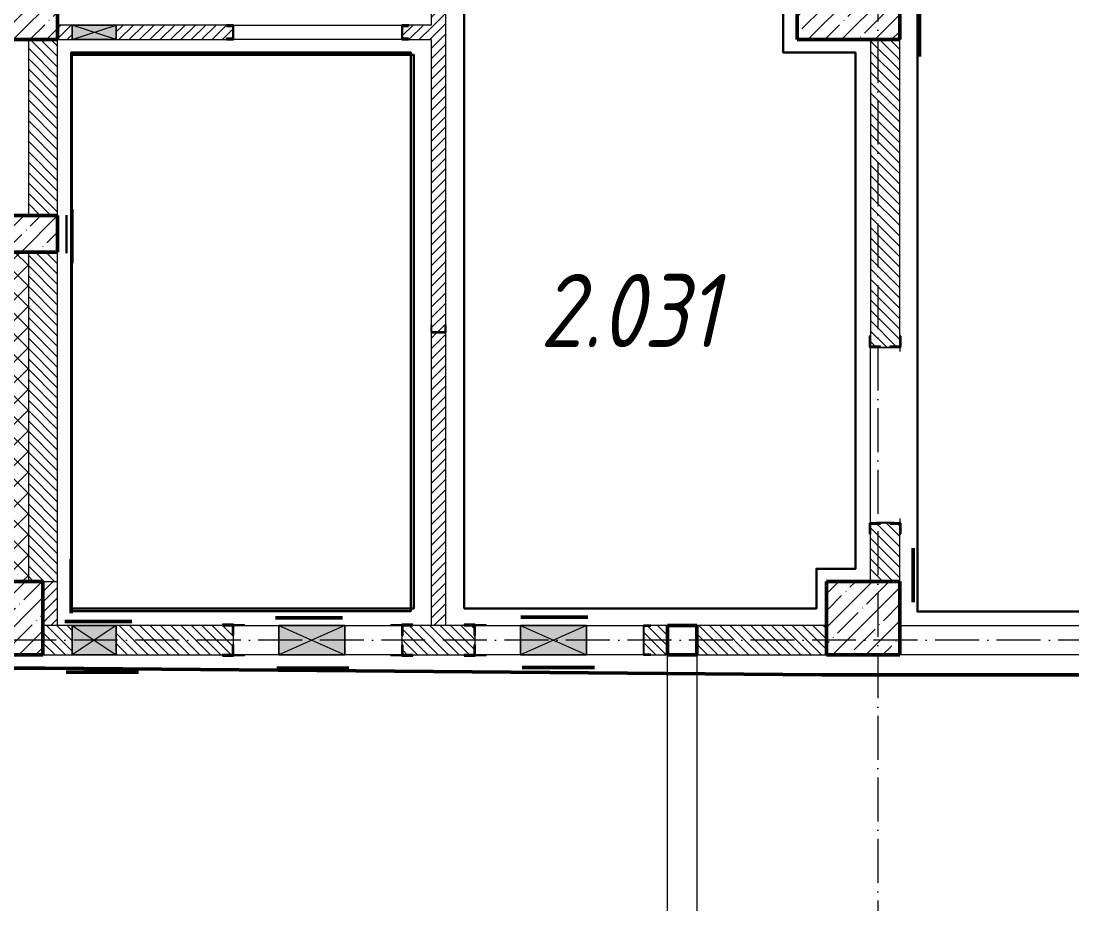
# Model space of a CAD drawing. Header units: millimetres. Extents: x -213536 to 1564669, y -45299 to 942238.
# Drawn here: x 627533 to 634708, y 625024 to 631052 of the extents above; entities that cross this region are included whole.
import ezdxf

# ---------------------------------------------------------------- set-up
doc = ezdxf.new("R2010")
doc.units = ezdxf.units.MM
doc.linetypes.add('50_200_ШТРИХ_1Т_ш5_п1_п1_', pattern=[700, 500, -100, 0, -100])
for name, color, linetype, lineweight in [('3.1) ЖБ окна 1.2 м', 102, 'Continuous', 30), ('8.1)', 2, 'Continuous', 50), ('8.2)', 3, 'Continuous', 50), ('8.3)', 5, 'Continuous', 50), ('8.4)', 6, 'Continuous', 50), ('A-DETL-GENF-OTLN', 7, 'Continuous', 9), ('A-GENM-____-MCUT', 7, 'Continuous', 25), ('A-GENM-____-OTLN', 7, 'Continuous', 9), ('A-GENM-____-OTLN-1', 7, 'Continuous', 25), ('A-GLAZ-____-OTLN', 7, 'Continuous', 9), ('A-WALL-____-MCUT', 7, 'Continuous', 13), ('A-WALL-____-MCUT-2', 7, 'Continuous', 50), ('A-WALL-____-PATT-1', 7, 'Continuous', 9), ('A-WALL-FNSH-MCUT-1', 7, 'Continuous', 9), ('I-WALL-____-OTLN', 7, 'Continuous', 9), ('S-COLS-____-MCUT', 7, 'Continuous', 50), ('S-COLS-____-OTLN', 7, 'Continuous', 9), ('S-GRID-____-OTLN-1', 7, '50_200_ШТРИХ_1Т_ш5_п1_п1_', 9), ('Марки помещений', 7, 'Continuous', 9)]:
    doc.layers.add(name, color=color, linetype=linetype, lineweight=lineweight)
doc.styles.add('ISOCPEUR_I_2', font='isocpeui.ttf', dxfattribs={"width": 0.85, "height": 2.3})
pattern_1 = [(45, (544282.637, 571544.04), (-35.35534, 35.35534), [])]
pattern_2 = [(135, (544282.637, 571544.04), (-35.35534, -35.35534), [])]

# ---------------------------------------------------------------- blocks, each defined once
blk = doc.blocks.new('BSC_Колонна _Прямоугольная - 500х500-V37-АР1_План отверстий 2 этажа в осях 1-64_Ю-ЯЯ')
at = {"layer": 'S-COLS-____-OTLN'}
h = blk.add_hatch(dxfattribs=at)
h.set_pattern_fill('FP_47', color=256, style=0, pattern_type=2)
h.set_pattern_definition([(45, (-83150, -55431.04), (-114.04925, 114.04925), []), (45, (-83035.95, -55431.04), (-114.04925, 114.04925), [201.613, -40.323, 3.353, -36.97])])
h.paths.add_polyline_path([(-250, -250), (250, -250), (250, 250), (-250, 250)], flags=0)
at = {"layer": 'S-COLS-____-MCUT'}
for p, q in [((250, 250), (-250, 250)), ((-250, 250), (-250, -250)), ((250, -250), (250, 250)), ((-250, -250), (250, -250))]:
    blk.add_line(p, q, dxfattribs=at)
blk = doc.blocks.new('BSC_Колонна _Прямоугольная - 500х500-V95-АР1_План отверстий 2 этажа в осях 1-64_Ю-ЯЯ')
at = {"layer": 'S-COLS-____-OTLN'}
h = blk.add_hatch(dxfattribs=at)
h.set_pattern_fill('FP_108', color=256, style=0, pattern_type=2)
h.set_pattern_definition([(315, (-55431.04, 89000), (114.04925, 114.04925), []), (315, (-55431.04, 88885.95), (114.04925, 114.04925), [201.613, -40.323, 3.353, -36.97])])
h.paths.add_polyline_path([(-250, 250), (-250, -250), (250, -250), (250, 250)], flags=0)
at = {"layer": 'S-COLS-____-MCUT'}
for p, q in [((250, 250), (-250, 250)), ((-250, 250), (-250, -250)), ((250, -250), (250, 250)), ((-250, -250), (250, -250))]:
    blk.add_line(p, q, dxfattribs=at)
blk = doc.blocks.new('BSC_Колонна _Прямоугольная - 500х700-V127-АР1_План отверстий 2 этажа в осях 1-64_Ю-ЯЯ')
at = {"layer": 'S-COLS-____-OTLN'}
h = blk.add_hatch(dxfattribs=at)
h.set_pattern_fill('FP_140', color=256, style=0, pattern_type=2)
h.set_pattern_definition([(315, (-59631.04, 83150), (114.04925, 114.04925), []), (315, (-59631.04, 83035.95), (114.04925, 114.04925), [201.613, -40.323, 3.353, -36.97])])
h.paths.add_polyline_path([(-250, 350), (-250, -350), (250, -350), (250, 350)], flags=0)
at = {"layer": 'S-COLS-____-MCUT'}
for p, q in [((250, 350), (-250, 350)), ((-250, 350), (-250, -350)), ((250, -350), (250, 350)), ((-250, -350), (250, -350))]:
    blk.add_line(p, q, dxfattribs=at)
blk = doc.blocks.new('BSC_Колонна _Прямоугольная - 500х700-V128-АР1_План отверстий 2 этажа в осях 1-64_Ю-ЯЯ')
at = {"layer": 'S-COLS-____-OTLN'}
h = blk.add_hatch(dxfattribs=at)
h.set_pattern_fill('FP_141', color=256, style=0, pattern_type=2)
h.set_pattern_definition([(315, (-59631.04, 88900), (114.04925, 114.04925), []), (315, (-59631.04, 88785.95), (114.04925, 114.04925), [201.613, -40.323, 3.353, -36.97])])
h.paths.add_polyline_path([(-250, 350), (-250, -350), (250, -350), (250, 350)], flags=0)
at = {"layer": 'S-COLS-____-MCUT'}
for p, q in [((250, 350), (-250, 350)), ((-250, 350), (-250, -350)), ((250, -350), (250, 350)), ((-250, -350), (250, -350))]:
    blk.add_line(p, q, dxfattribs=at)
blk = doc.blocks.new('154_Стойка_СКБ_Швеллер - СМ-2180_100-28278414-АР1_План отверстий 2 этажа в осях 1-64_Ю-ЯЯ')
at = {"layer": 'A-GENM-____-MCUT'}
for p, q in [((171, 50), (125, 50)), ((125, 50), (125, -50)), ((129.5, 42.4), (171, 42.4)), ((129.5, -42.4), (129.5, 42.4)), ((171, 42.4), (171, 50)), ((125, -50), (171, -50)), ((171, -42.4), (129.5, -42.4)), ((171, -50), (171, -42.4))]:
    blk.add_line(p, q, dxfattribs=at)
blk = doc.blocks.new('154_Фахверк_СКБ_Швеллер - Тип_100_3960-28331862-АР1_План отверстий 2 этажа в осях 1-64_Ю-ЯЯ')
at = {"layer": 'A-GENM-____-MCUT'}
for p, q in [((175, 50), (125, 50)), ((125, 50), (125, -50)), ((128, 47), (175, 47)), ((128, -47), (128, 47)), ((175, 47), (175, 50)), ((125, -50), (175, -50)), ((175, -47), (128, -47)), ((175, -50), (175, -47))]:
    blk.add_line(p, q, dxfattribs=at)
blk = doc.blocks.new('154_Стойка_СКБ_Уголок - СМ-2180_200-28268025-АР1_План отверстий 2 этажа в осях 1-64_Ю-ЯЯ')
at = {"layer": 'A-GENM-____-MCUT'}
for p, q in [((125, 156), (125, 81)), ((200, 156), (125, 156)), ((131, 81), (131, 150)), ((131, 150), (200, 150)), ((200, 150), (200, 156)), ((125, 81), (131, 81)), ((131, 19), (125, 19)), ((125, 19), (125, -56)), ((131, -50), (131, 19)), ((125, -56), (200, -56)), ((200, -50), (131, -50)), ((200, -56), (200, -50))]:
    blk.add_line(p, q, dxfattribs=at)
blk = doc.blocks.new('Стойка_Влож_Уголок_Опорный - Уголок-28213941-АР1_План отверстий 2 этажа в осях 1-64_Ю-ЯЯ')
at = {"layer": 'A-GENM-____-OTLN'}
for p, q in [((-212, -6), (-212, 0)), ((0, 0), (0, -6)), ((-212, -75), (-212, -6)), ((-212, -6), (-206, -6)), ((-6, -6), (0, -6)), ((0, -6), (0, -75)), ((-212, -75), (-206, -75)), ((-6, -75), (0, -75))]:
    blk.add_line(p, q, dxfattribs=at)
blk = doc.blocks.new('154_Фахверк_СКБ_Швеллер - Тип_100_3550_1-35210908-АР1_План отверстий 2 этажа в осях 1-64_Ю-ЯЯ')
at = {"layer": 'A-GENM-____-MCUT'}
for p, q in [((175, 100), (125, 100)), ((125, 100), (125, -100)), ((128, 97), (175, 97)), ((128, -97), (128, 97)), ((175, 97), (175, 100)), ((125, -100), (175, -100)), ((175, -97), (128, -97)), ((175, -100), (175, -97))]:
    blk.add_line(p, q, dxfattribs=at)
blk = doc.blocks.new('АР_Перемычка - АР_Перемычка-28437008-АР1_План отверстий 2 этажа в осях 1-64_Ю-ЯЯ')
at = {"layer": 'A-GENM-____-OTLN'}
blk.add_line((-250, -100), (-243, -100), dxfattribs=at)
blk = doc.blocks.new('154_Стойка_СКБ_Уголок - СМ-2880_200-28437237-АР1_План отверстий 2 этажа в осях 1-64_Ю-ЯЯ')
at = {"layer": 'A-GENM-____-MCUT'}
for p, q in [((125, 156), (125, 81)), ((200, 156), (125, 156)), ((131, 81), (131, 150)), ((131, 150), (200, 150)), ((200, 150), (200, 156)), ((125, 81), (131, 81)), ((131, 19), (125, 19)), ((125, 19), (125, -56)), ((131, -50), (131, 19)), ((125, -56), (200, -56)), ((200, -50), (131, -50)), ((200, -56), (200, -50))]:
    blk.add_line(p, q, dxfattribs=at)
blk = doc.blocks.new('Стойка_Влож_Полоса боковая - Полоса-V150-АР1_План отверстий 2 этажа в осях 1-64_Ю-ЯЯ')
at = {"layer": 'A-GENM-____-OTLN'}
for p, q in [((-5, 60), (0, 60)), ((-5, -60), (-5, 60)), ((0, 31), (0, -31)), ((0, -60), (-5, -60))]:
    blk.add_line(p, q, dxfattribs=at)
blk = doc.blocks.new('BSC_Колонна _Прямоугольная1 - 200х200 _металл_-35205626-АР1_План отверстий 2 этажа в осях 1-64_Ю-ЯЯ')
at = {"layer": 'S-COLS-____-MCUT'}
for p, q in [((100, 100), (-100, 100)), ((-100, 100), (-100, -100)), ((100, -100), (100, 100)), ((-100, -100), (100, -100))]:
    blk.add_line(p, q, dxfattribs=at)
blk = doc.blocks.new('AR_Отверстие прямоугольное _в стене__БезПР - AR_Отверстие прямоугольное _в стене__БезПР-36789171-АР1_План отверстий 2 этажа в осях 1-64_Ю-ЯЯ')
at = {"layer": 'A-GLAZ-____-OTLN'}
blk.add_hatch(color=256, dxfattribs=at).paths.add_polyline_path([(150, -100), (150, 100), (-150, 100), (-150, -100)], flags=0)
at = {"layer": 'A-DETL-GENF-OTLN'}
for p, q in [((-150, -100), (-150, 100)), ((-150, 100), (150, 100)), ((150, 100), (-150, -100)), ((-150, 100), (150, -100)), ((150, 100), (-150, 100)), ((-150, 100), (-150, -100)), ((150, 100), (150, -100)), ((150, -100), (150, 100)), ((150, -100), (-150, -100)), ((-150, -100), (150, -100))]:
    blk.add_line(p, q, dxfattribs=at)
at = {"layer": 'A-GLAZ-____-OTLN'}
blk.add_line((150, 100), (-150, 100), dxfattribs=at)
blk = doc.blocks.new('AR_Отверстие прямоугольное _в стене__БезПР - AR_Отверстие прямоугольное _в стене__БезПР-36427836-АР1_План отверстий 2 этажа в осях 1-64_Ю-ЯЯ')
at = {"layer": 'A-GLAZ-____-OTLN'}
blk.add_hatch(color=256, dxfattribs=at).paths.add_polyline_path([(150, 50), (-150, 50), (-150, -50), (150, -50)], flags=0)
at = {"layer": 'A-DETL-GENF-OTLN'}
for p, q in [((-150, -50), (-150, 50)), ((-150, 50), (150, 50)), ((150, 50), (-150, -50)), ((-150, 50), (150, -50)), ((150, 50), (-150, 50)), ((-150, 50), (-150, -50)), ((150, 50), (150, -50)), ((150, -50), (150, 50)), ((150, -50), (-150, -50)), ((-150, -50), (150, -50))]:
    blk.add_line(p, q, dxfattribs=at)
at = {"layer": 'A-GLAZ-____-OTLN'}
blk.add_line((150, 50), (-150, 50), dxfattribs=at)
blk = doc.blocks.new('AR_Отверстие прямоугольное _в стене_ - AR_Отверстие прямоугольное _в стене__ОВ-36827602-АР1_План отверстий 2 этажа в осях 1-64_Ю-ЯЯ')
at = {"layer": 'A-GLAZ-____-OTLN'}
blk.add_hatch(color=256, dxfattribs=at).paths.add_polyline_path([(225, -100), (225, 100), (-225, 100), (-225, -100)], flags=0)
at = {"layer": 'A-DETL-GENF-OTLN'}
for p, q in [((-225, -100), (-225, 100)), ((-225, 100), (225, 100)), ((225, 100), (-225, -100)), ((-225, 100), (225, -100)), ((225, 100), (-225, 100)), ((-225, 100), (-225, -100)), ((225, 100), (225, -100)), ((225, -100), (225, 100)), ((225, -100), (-225, -100)), ((-225, -100), (225, -100))]:
    blk.add_line(p, q, dxfattribs=at)
blk = doc.blocks.new('2этаж')
at = {"layer": 'S-GRID-____-OTLN-1', "color": 251, "ltscale": 0.6, "true_color": 0x636466}
for p, q in [((73508.3, 549908.8), (73508.3, 498997)), ((88482.7, 514297), (-20260.4, 514297))]:
    blk.add_line(p, q, dxfattribs=at)

msp = doc.modelspace()

# ---------------------------------------------------------------- hatches: boundary and pattern name
at = {"layer": 'A-WALL-____-PATT-1'}
h = msp.add_hatch(dxfattribs=at)
h.set_pattern_fill('FP_5', color=256, style=0, pattern_type=2)
h.set_pattern_definition(pattern_1)
h.paths.add_polyline_path([(630432.6, 626925.1), (630432.6, 628925.1), (630332.6, 628925.1), (630332.6, 626925.1)], flags=0)
h.paths.add_polyline_path([(630335.6, 628928.1), (630429.6, 628928.1), (630429.6, 628975.1), (630432.6, 628975.1), (630432.6, 632645.1), (630332.6, 632645.1), (630332.6, 628975.1), (630335.6, 628975.1)], flags=0)
h.paths.add_polyline_path([(630389.1, 632905.1), (630432.6, 632905.1), (630432.6, 633125.1), (630332.6, 633125.1), (630332.6, 632905.1), (630335.6, 632905.1)], flags=0)
h.paths.add_polyline_path([(630382.5, 633128.1), (630429.6, 633128.1), (630429.6, 633175.1), (630432.6, 633175.1), (630432.6, 634825.1), (630332.6, 634825.1), (630332.6, 633175.1), (630335.6, 633175.1), (630335.6, 633128.1)], flags=0)
h = msp.add_hatch(dxfattribs=at)
h.set_pattern_fill('FP_5', color=256, style=0, pattern_type=2)
h.set_pattern_definition(pattern_1)
h.paths.add_polyline_path([(630178.6, 630925.1), (630332.6, 630925.1), (630332.6, 631025.1), (630178.6, 631025.1), (630178.6, 631017.5), (630137.1, 631017.5), (630137.1, 630932.7), (630178.6, 630932.7)], flags=0)
h.paths.add_polyline_path([(628182.6, 630925.1), (628936.6, 630925.1), (628936.6, 630932.7), (628978.1, 630932.7), (628978.1, 631017.5), (628936.6, 631017.5), (628936.6, 631025.1), (628182.6, 631025.1), (628182.6, 630932.7)], flags=0)
h.paths.add_polyline_path([(627882.6, 630925.1), (627882.6, 631025.1), (627782.6, 631025.1), (627782.6, 630925.1)], flags=0)
h = msp.add_hatch(dxfattribs=at)
h.set_pattern_fill('FP_6', color=256, style=0, pattern_type=2)
h.set_pattern_definition(pattern_2)
h.paths.add_polyline_path([(627782.6, 629725.1), (627782.6, 630925.1), (627582.6, 630925.1), (627582.6, 629725.1)], flags=0)
h = msp.add_hatch(dxfattribs=at)
h.set_pattern_fill('FP_6', color=256, style=0, pattern_type=2)
h.set_pattern_definition(pattern_2)
h.paths.add_polyline_path([(633372.6, 627225.1), (633532.6, 627225.1), (633532.6, 627619.1), (633463.6, 627619.1), (633463.6, 627625.1), (633401.6, 627625.1), (633401.6, 627619.1), (633332.6, 627619.1), (633332.6, 627225.1)], flags=0)
h.paths.add_polyline_path([(633401.6, 628825.1), (633463.6, 628825.1), (633463.6, 628831.1), (633532.6, 628831.1), (633532.6, 630925.1), (633332.6, 630925.1), (633332.6, 628831.1), (633401.6, 628831.1)], flags=0)
h = msp.add_hatch(dxfattribs=at)
h.set_pattern_fill('FP_13', color=256, style=0, pattern_type=2)
h.set_pattern_definition([(45, (544282.64, 571544.04), (-114.04925, 114.04925), []), (45, (544396.69, 571544.04), (-114.04925, 114.04925), [201.612, -40.322, 3.353, -36.97])])
h.paths.add_polyline_path([(627782.6, 629475.1), (627782.6, 629725.1), (625882.6, 629725.1), (625882.6, 629475.1), (627340, 629475.1)], flags=0)
h = msp.add_hatch(dxfattribs=at)
h.set_pattern_fill('FP_1', color=256, style=0, pattern_type=2)
h.set_pattern_definition([(45, (544282.64, 571544.04), (-70.71068, 70.71068), []), (135, (544282.64, 571544.04), (-70.71068, -70.71068), [])])
h.paths.add_polyline_path([(627432.6, 627225.1), (627582.6, 627225.1), (627582.6, 629475.1), (627432.6, 629475.1), (627432.6, 627375.1)], flags=0)
h = msp.add_hatch(dxfattribs=at)
h.set_pattern_fill('FP_6', color=256, style=0, pattern_type=2)
h.set_pattern_definition(pattern_2)
h.paths.add_polyline_path([(627782.6, 627225.1), (627782.6, 629475.1), (627582.6, 629475.1), (627582.6, 627225.1), (627682.6, 627225.1)], flags=0)
h = msp.add_hatch(dxfattribs=at)
h.set_pattern_fill('FP_5', color=256, style=0, pattern_type=2)
h.set_pattern_definition(pattern_1)
h.paths.add_polyline_path([(627782.6, 626925.1), (627782.6, 627225.1), (627682.6, 627225.1), (627682.6, 626925.1)], flags=0)
h = msp.add_hatch(dxfattribs=at)
h.set_pattern_fill('FP_6', color=256, style=0, pattern_type=2)
h.set_pattern_definition(pattern_2)
h.paths.add_polyline_path([(631947.6, 626725.1), (631947.6, 626925.1), (631832.6, 626925.1), (631832.6, 626922.1), (631785.6, 626921.4), (631785.6, 626728.1), (631832.6, 626728.1), (631832.6, 626725.1)], flags=0)
h.paths.add_polyline_path([(630207.6, 626725.1), (630626.6, 626725.1), (630626.6, 626794.1), (630632.6, 626794.1), (630632.6, 626856.1), (630626.6, 626856.1), (630626.6, 626925.1), (630138.6, 626925.1), (630138.6, 626856.1), (630132.6, 626856.1), (630132.6, 626794.1), (630138.6, 626794.1), (630138.6, 626725.1)], flags=0)
h.paths.add_polyline_path([(628182.6, 626725.1), (628976.6, 626726), (628976.6, 626794.1), (628982.6, 626794.1), (628982.6, 626856.1), (628976.6, 626856.1), (628976.6, 626925.1), (628182.6, 626925.1), (628182.6, 626848.2)], flags=0)
h.paths.add_polyline_path([(627882.6, 626725.1), (627882.6, 626925.1), (627682.6, 626925.1), (627682.6, 626725.1)], flags=0)
h = msp.add_hatch(dxfattribs=at)
h.set_pattern_fill('FP_6', color=256, style=0, pattern_type=2)
h.set_pattern_definition(pattern_2)
h.paths.add_polyline_path([(633032.6, 626725.1), (633032.6, 626925.1), (632147.6, 626925.1), (632147.6, 626725.1), (632642.5, 626725.1)], flags=0)

# ---------------------------------------------------------------- linework, layer by layer
at = {"layer": '8.1)', "lineweight": 50}
for points in [[(633666.8, 630810), (633666.8, 631178.7)], [(627880.6, 629398.2), (627880.6, 629766.9)], [(633623.2, 627084.5), (633623.2, 627453.3)], [(627874.7, 627009.9), (627874.7, 627378.6)], [(628289.7, 626951.6), (627831.7, 626951.6)], [(629727.4, 626977.6), (629269.4, 626977.6)], [(631403, 626982.3), (630944.9, 626982.3)], [(629771.9, 626633.3), (629278.8, 626633.3)], [(631447.4, 626638), (630954.4, 626638)], [(628334.2, 626607.4), (627841.1, 626607.4)]]:
    msp.add_lwpolyline(points, dxfattribs=at)
at = {"layer": '8.2)', "lineweight": 30}
msp.add_line((633652.4, 627268.4), (633652.4, 627019.8), dxfattribs=at)
for points in [[(633652.4, 631425.1), (633652.4, 630908.2)], [(632736.6, 631228.6), (632736.6, 630836.3), (633229.7, 630836.3)], [(627842.3, 629467), (627842.3, 629727.7)], [(633229.7, 627312.4), (632963.3, 627312.4), (632963.3, 627042.2)]]:
    msp.add_lwpolyline(points, dxfattribs=at)
at = {"layer": '8.2)', "lineweight": 50}
for points in [[(627167.6, 626633), (627696.5, 626633)], [(632997.1, 626589.3), (633558.1, 626589.3)]]:
    msp.add_lwpolyline(points, dxfattribs=at)
at = {"layer": '8.3)', "lineweight": 30}
for p, q in [((630557.8, 627042.2), (630557.8, 631228.6)), ((633652.4, 630908.2), (633652.4, 627268.4)), ((633229.7, 630836.3), (633229.7, 627312.4)), ((632963.3, 627042.2), (630557.8, 627042.2)), ((633714, 627019.8), (637417.8, 627019.8))]:
    msp.add_line(p, q, dxfattribs=at)
msp.add_lwpolyline([(627874.1, 629725.1), (627874.1, 630837.2), (630194.3, 630837.2), (630194.3, 627023.7), (627874.1, 627023.7), (627874.1, 629475.7)], dxfattribs=at)
at = {"layer": '8.3)', "lineweight": 50}
for points in [[(627696.5, 626633), (632997.1, 626589.3)], [(633558.1, 626589.3), (637473.7, 626589.3), (637473.7, 623725.1)]]:
    msp.add_lwpolyline(points, dxfattribs=at)
at = {"layer": '8.4)', "lineweight": 30}
for points in [[(619354.5, 638649.7), (619354.5, 635894.1), (633652.4, 635894.1), (633652.4, 627019.8), (637417.8, 627019.8), (637417.8, 627332.2), (638330.2, 627332.2), (638330.2, 627056.6), (644932.9, 627056.6), (644932.9, 627319.5), (645194, 627319.5), (645182.5, 632577), (644745.7, 632577), (644745.7, 633254.3), (645204.8, 633254.3), (645204.8, 635571.8), (644744.6, 635571.8), (644744.6, 636259.8), (645210.1, 636259.8), (645210.1, 641313.7)], [(630557.8, 627042.2), (630557.8, 631228.6), (632736.6, 631228.6), (632736.6, 630836.3), (633229.7, 630836.3), (633229.7, 627312.4), (632963.3, 627312.4), (632963.3, 627042.2), (630557.8, 627042.2)]]:
    msp.add_lwpolyline(points, dxfattribs=at)
msp.add_lwpolyline([(627879.8, 627041.5), (630215, 627041.5), (630215, 630821.1), (627879.8, 630821.1)], close=True, dxfattribs=at)
at = {"layer": '8.4)', "lineweight": 50}
for points in [[(627167.6, 626633), (627696.5, 626633)], [(627696.5, 626633), (632997.1, 626589.3)], [(632997.1, 626589.3), (633558.1, 626589.3)], [(633558.1, 626589.3), (637473.7, 626589.3), (637473.7, 623725.1)]]:
    msp.add_lwpolyline(points, dxfattribs=at)
at = {"layer": 'A-WALL-____-MCUT'}
for p, q in [((627582.6, 630925.1), (627582.6, 629725.1)), ((627782.6, 629725.1), (627782.6, 630925.1)), ((633332.6, 630925.1), (633332.6, 628900.1)), ((633532.6, 628900.1), (633532.6, 630925.1)), ((627582.6, 629475.1), (627582.6, 627225.1)), ((627782.6, 627225.1), (627782.6, 629475.1)), ((633532.6, 627225.1), (633532.6, 627550.1)), ((627682.6, 627225.1), (627782.6, 627225.1)), ((627882.6, 626925.1), (627682.6, 626925.1)), ((628907.6, 626925.1), (628182.6, 626925.1)), ((630557.6, 626925.1), (630207.6, 626925.1)), ((631947.6, 626925.1), (631832.6, 626925.1)), ((633032.6, 626925.1), (632147.6, 626925.1)), ((628982.6, 626794.1), (628982.6, 626856.1)), ((630132.6, 626856.1), (630132.6, 626794.1)), ((630632.6, 626794.1), (630632.6, 626856.1)), ((627682.6, 626725.1), (627882.6, 626725.1)), ((628182.6, 626725.1), (628907.6, 626725.1)), ((630207.6, 626725.1), (630557.6, 626725.1)), ((631832.6, 626725.1), (631947.6, 626725.1)), ((632147.6, 626725.1), (633032.6, 626725.1))]:
    msp.add_line(p, q, dxfattribs=at)
at = {"layer": 'A-WALL-____-MCUT-2'}
for p, q in [((627782.6, 629725.1), (625632.6, 629725.1)), ((627782.6, 629475.1), (627782.6, 629725.1)), ((625882.6, 629475.1), (627782.6, 629475.1))]:
    msp.add_line(p, q, dxfattribs=at)
at = {"layer": 'A-WALL-FNSH-MCUT-1'}
for p, q in [((630332.6, 632645.1), (630332.6, 631025.1)), ((630432.6, 628975.1), (630432.6, 631325.1)), ((627882.6, 631025.1), (627782.6, 631025.1)), ((628936.6, 631025.1), (628182.6, 631025.1)), ((630332.6, 631025.1), (630178.6, 631025.1)), ((627782.6, 630925.1), (627882.6, 630925.1)), ((628182.6, 630925.1), (628936.6, 630925.1)), ((630178.6, 630925.1), (630332.6, 630925.1)), ((630332.6, 630925.1), (630332.6, 628975.1)), ((630332.6, 628925.1), (630332.6, 626925.1)), ((630432.6, 626925.1), (630432.6, 628925.1)), ((627782.6, 626925.1), (627782.6, 627225.1))]:
    msp.add_line(p, q, dxfattribs=at)
at = {"layer": 'I-WALL-____-OTLN'}
for p, q in [((628982.6, 631025.1), (630132.6, 631025.1)), ((630132.6, 630925.1), (628982.6, 630925.1)), ((633332.6, 627225.1), (633332.6, 628825.1)), ((633532.6, 628825.1), (633532.6, 628795.1)), ((633532.6, 627655.1), (633532.6, 627625.1)), ((628982.6, 626925.1), (629292.6, 626925.1)), ((629742.6, 626925.1), (630132.6, 626925.1)), ((630632.6, 626925.1), (630942.6, 626925.1)), ((631392.6, 626925.1), (631782.6, 626925.1)), ((633532.6, 626925.1), (637532.6, 626925.1)), ((629292.6, 626725.1), (628982.6, 626725.1)), ((630132.6, 626725.1), (629742.6, 626725.1)), ((630942.6, 626725.1), (630632.6, 626725.1)), ((631782.6, 626725.1), (631392.6, 626725.1)), ((631947.6, 623725.1), (631947.6, 626725.1)), ((632147.6, 626725.1), (632147.6, 623725.1)), ((637532.6, 626725.1), (633532.6, 626725.1))]:
    msp.add_line(p, q, dxfattribs=at)

# ---------------------------------------------------------------- block references
at = {"layer": '3.1) ЖБ окна 1.2 м'}
msp.add_blockref('2этаж', (559874.3, 112528.1), dxfattribs=at)
at = {"layer": 'A-GENM-____-OTLN'}
for name, p, rotation in [('АР_Перемычка - АР_Перемычка-28437008-АР1_План отверстий 2 этажа в осях 1-64_Ю-ЯЯ', (633432.6, 628825.1), 269.9999999999999), ('Стойка_Влож_Полоса боковая - Полоса-V150-АР1_План отверстий 2 этажа в осях 1-64_Ю-ЯЯ', (633432.6, 628825.1), 89.9999999999999), ('Стойка_Влож_Полоса боковая - Полоса-V150-АР1_План отверстий 2 этажа в осях 1-64_Ю-ЯЯ', (633432.6, 627625.1), 269.9999999999999), ('Стойка_Влож_Уголок_Опорный - Уголок-28213941-АР1_План отверстий 2 этажа в осях 1-64_Ю-ЯЯ', (628982.6, 626931.1), 89.99999999999962), ('Стойка_Влож_Уголок_Опорный - Уголок-28213941-АР1_План отверстий 2 этажа в осях 1-64_Ю-ЯЯ', (630132.6, 626719.1), 269.9999999999996), ('Стойка_Влож_Уголок_Опорный - Уголок-28213941-АР1_План отверстий 2 этажа в осях 1-64_Ю-ЯЯ', (630632.6, 626931.1), 89.99999999999962)]:
    msp.add_blockref(name, p, dxfattribs=dict(at, rotation=rotation))
at = {"layer": 'A-GENM-____-OTLN-1'}
for name, p, rotation in [('154_Стойка_СКБ_Швеллер - СМ-2180_100-28278414-АР1_План отверстий 2 этажа в осях 1-64_Ю-ЯЯ', (629107.6, 630975.1), 180), ('154_Фахверк_СКБ_Швеллер - Тип_100_3960-28331862-АР1_План отверстий 2 этажа в осях 1-64_Ю-ЯЯ', (630382.6, 628800.1), 90), ('154_Стойка_СКБ_Уголок - СМ-2880_200-28437237-АР1_План отверстий 2 этажа в осях 1-64_Ю-ЯЯ', (633482.6, 628700.1), 89.99999999999987), ('154_Стойка_СКБ_Уголок - СМ-2880_200-28437237-АР1_План отверстий 2 этажа в осях 1-64_Ю-ЯЯ', (633382.6, 627750.1), 269.9999999999999), ('154_Стойка_СКБ_Уголок - СМ-2180_200-28268025-АР1_План отверстий 2 этажа в осях 1-64_Ю-ЯЯ', (629107.6, 626875.1), 180), ('154_Стойка_СКБ_Уголок - СМ-2180_200-28268025-АР1_План отверстий 2 этажа в осях 1-64_Ю-ЯЯ', (630757.6, 626875.1), 180)]:
    msp.add_blockref(name, p, dxfattribs=dict(at, rotation=rotation))
for name, p in [('154_Стойка_СКБ_Швеллер - СМ-2180_100-28278414-АР1_План отверстий 2 этажа в осях 1-64_Ю-ЯЯ', (630007.6, 630975.1)), ('154_Стойка_СКБ_Уголок - СМ-2180_200-28268025-АР1_План отверстий 2 этажа в осях 1-64_Ю-ЯЯ', (630007.6, 626775.1)), ('154_Фахверк_СКБ_Швеллер - Тип_100_3550_1-35210908-АР1_План отверстий 2 этажа в осях 1-64_Ю-ЯЯ', (631657.6, 626825.1))]:
    msp.add_blockref(name, p, dxfattribs=at)
at = {"layer": 'A-GLAZ-____-OTLN', "rotation": 180}
msp.add_blockref('AR_Отверстие прямоугольное _в стене__БезПР - AR_Отверстие прямоугольное _в стене__БезПР-36427836-АР1_План отверстий 2 этажа в осях 1-64_Ю-ЯЯ', (628032.6, 630975.1), dxfattribs=at)
at = {"layer": 'A-GLAZ-____-OTLN'}
for name, p in [('AR_Отверстие прямоугольное _в стене__БезПР - AR_Отверстие прямоугольное _в стене__БезПР-36789171-АР1_План отверстий 2 этажа в осях 1-64_Ю-ЯЯ', (628032.6, 626825.1)), ('AR_Отверстие прямоугольное _в стене_ - AR_Отверстие прямоугольное _в стене__ОВ-36827602-АР1_План отверстий 2 этажа в осях 1-64_Ю-ЯЯ', (629517.6, 626825.1)), ('AR_Отверстие прямоугольное _в стене_ - AR_Отверстие прямоугольное _в стене__ОВ-36827602-АР1_План отверстий 2 этажа в осях 1-64_Ю-ЯЯ', (631167.6, 626825.1))]:
    msp.add_blockref(name, p, dxfattribs=at)
at = {"layer": 'S-COLS-____-OTLN'}
for name, p, rotation in [('BSC_Колонна _Прямоугольная - 500х700-V127-АР1_План отверстий 2 этажа в осях 1-64_Ю-ЯЯ', (627432.6, 631175.1), 89.9999999999999), ('BSC_Колонна _Прямоугольная - 500х700-V128-АР1_План отверстий 2 этажа в осях 1-64_Ю-ЯЯ', (633182.6, 631175.1), 89.9999999999999), ('BSC_Колонна _Прямоугольная - 500х500-V95-АР1_План отверстий 2 этажа в осях 1-64_Ю-ЯЯ', (633282.6, 626975.1), 89.9999999999999), ('BSC_Колонна _Прямоугольная1 - 200х200 _металл_-35205626-АР1_План отверстий 2 этажа в осях 1-64_Ю-ЯЯ', (632047.6, 626825.1), 270.0000000000001)]:
    msp.add_blockref(name, p, dxfattribs=dict(at, rotation=rotation))
msp.add_blockref('BSC_Колонна _Прямоугольная - 500х500-V37-АР1_План отверстий 2 этажа в осях 1-64_Ю-ЯЯ', (627432.6, 626975.1), dxfattribs=at)

# ---------------------------------------------------------------- texts
at = {"layer": 'Марки помещений', "insert": (631075.5, 629325.8), "char_height": 500, "width": 737.552, "attachment_point": 1, "style": 'ISOCPEUR_I_2'}
msp.add_mtext('2.031', dxfattribs=at)

doc.saveas('drawing.dxf')
